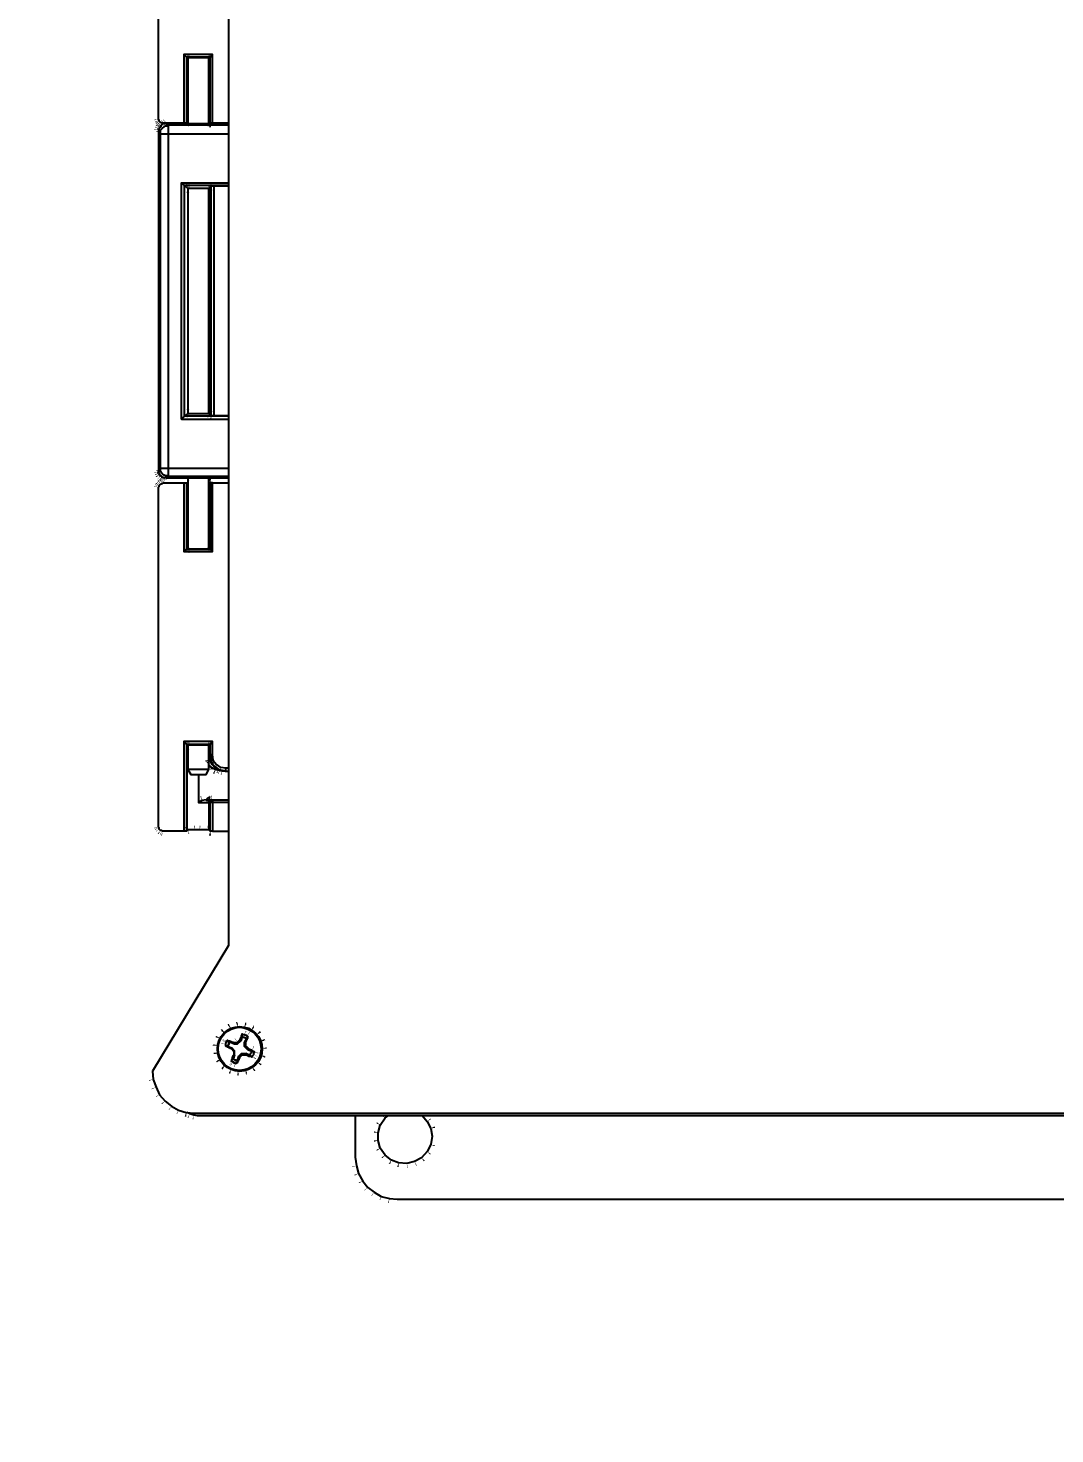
# Model space of a CAD drawing. Header units: feet. Extents: x -159 to 1687, y 0 to 1556.
# Drawn here: x 484.12 to 490.19, y 809.53 to 817.83 of the extents above; entities that cross this region are included whole.
import ezdxf
from ezdxf import colors
from ezdxf.entities.mleader import LeaderData, LeaderLine
from ezdxf.math import Vec2, Vec3

# ---------------------------------------------------------------- set-up
doc = ezdxf.new("R2010")
doc.units = ezdxf.units.FT
doc.header["$MEASUREMENT"] = 0
for name, color, linetype in [('9417_1-3$0$M25-UNISTRUT', 94, 'Continuous'), ('G-ANNO-TEXT', 1, 'Continuous'), ('PDF_Geometry', 7, 'Continuous'), ('PDF_Solid Fills', 7, 'Continuous')]:
    doc.layers.add(name, color=color, linetype=linetype)
doc.styles.add('NEI-A', font='arial.ttf')

# ---------------------------------------------------------------- blocks, each defined once
blk = doc.blocks.new('SCADA EQPMT LID')
at = {"layer": 'PDF_Geometry', "lineweight": 25}
for points in [[(-5.005, 14.5636), (-5.005, 1.4991), (-5.454, 0.7578), (-5.4499, 0.7082), (-5.4333, 0.6626), (-5.4126, 0.617), (-5.3795, 0.5798), (-5.3422, 0.5508), (-5.3008, 0.5259), (-5.2552, 0.5135), (-5.2056, 0.5094), (5.2014, 0.5094), (5.247, 0.5135), (5.2967, 0.5259), (5.3381, 0.5508), (5.3753, 0.5798), (5.4085, 0.617), (5.4292, 0.6626), (5.4416, 0.7082), (5.4499, 0.7578), (5.005, 1.4991), (5.005, 14.5636)], [(-5.005, 6.3563), (-5.1002, 6.3563), (-5.1002, 6.7621), (-5.27, 6.7621), (-5.27, 6.3563), (-5.3901, 6.3563), (-5.3943, 6.3563), (-5.3984, 6.3563), (-5.4067, 6.3604), (-5.4108, 6.3645), (-5.415, 6.3687), (-5.415, 6.3728), (-5.4191, 6.3811), (-5.4191, 6.3852), (-5.4191, 8.3645)], [(-5.121, 6.7372), (-5.121, 6.7414), (-5.1251, 6.7414), (-5.1292, 6.7414), (-5.1375, 6.7414), (-5.1458, 6.7414), (-5.1541, 6.7414), (-5.1665, 6.7414), (-5.1789, 6.7414), (-5.1914, 6.7414), (-5.1996, 6.7414), (-5.2121, 6.7414), (-5.2203, 6.7414), (-5.2328, 6.7414), (-5.2369, 6.7414), (-5.2411, 6.7414), (-5.2452, 6.7414), (-5.2493, 6.7414), (-5.2535, 6.7455), (-5.2576, 6.7497), (-5.2618, 6.7538), (-5.2659, 6.758), (-5.27, 6.7621)], [(-5.121, 6.7414), (-5.1127, 6.7455), (-5.2535, 6.7455), (-5.2535, 6.3563), (-5.2576, 6.3563), (-5.2618, 6.3563), (-5.2659, 6.3563), (-5.27, 6.3563)], [(-5.2452, 6.3604), (-5.2493, 6.3604), (-5.2493, 6.7414), (-5.2452, 6.7372)], [(-5.2452, 6.7414), (-5.2452, 6.3521)], [(-5.121, 6.3521), (-5.121, 6.7414), (-5.121, 6.3604), (-5.1127, 6.3563)], [(-5.1002, 6.3563), (-5.1044, 6.3563), (-5.1085, 6.3563), (-5.1127, 6.3563), (-5.1127, 6.7455), (-5.1127, 6.7497), (-5.1085, 6.7497), (-5.1085, 6.7538), (-5.1044, 6.7538), (-5.1044, 6.758), (-5.1002, 6.7621)], [(-5.005, 6.3521), (-5.3736, 6.3521), (-5.3819, 6.3521), (-5.3901, 6.3521), (-5.3984, 6.348), (-5.4067, 6.3397), (-5.4108, 6.3314), (-5.415, 6.3273), (-5.4191, 6.3148), (-5.4191, 6.3066), (-5.4067, 6.2941), (-5.4026, 6.2941), (-5.3984, 6.2941), (-5.3943, 6.2941), (-5.386, 6.2941), (-5.3777, 6.2941), (-5.3694, 6.2941), (-5.3611, 6.2941), (-5.005, 6.2941)], [(-5.005, 4.2691), (-5.3611, 4.2691), (-5.3694, 4.2732), (-5.3777, 4.2732), (-5.386, 4.2773), (-5.3943, 4.2856), (-5.3984, 4.2898), (-5.4067, 4.2981), (-5.4067, 4.3063), (-5.4067, 4.3188), (-5.4026, 4.3188), (-5.3984, 4.3188), (-5.3943, 4.3188), (-5.386, 4.3188), (-5.3777, 4.3188), (-5.3694, 4.3188), (-5.3611, 4.3188), (-5.3611, 4.3063), (-5.3611, 4.2981), (-5.3611, 4.2898), (-5.3611, 4.2856), (-5.3611, 4.2773), (-5.3611, 4.2732), (-5.3611, 4.2691), (-5.3736, 4.2608), (-5.3819, 4.2608), (-5.3901, 4.2608), (-5.3984, 4.2691), (-5.4067, 4.2732), (-5.4108, 4.2815), (-5.415, 4.2898), (-5.4191, 4.2981), (-5.4191, 4.3063), (-5.4067, 4.3188), (-5.4067, 6.2941), (-5.4067, 6.3066), (-5.4067, 6.3148), (-5.3984, 6.3231), (-5.3943, 6.3273), (-5.386, 6.3355), (-5.3777, 6.3397), (-5.3694, 6.3397), (-5.3611, 6.3438), (-5.3611, 6.3397), (-5.3611, 6.3355), (-5.3611, 6.3273), (-5.3611, 6.3231), (-5.3611, 6.3148), (-5.3611, 6.3066), (-5.3611, 6.2941), (-5.3611, 4.3188), (-5.005, 4.3188)], [(-5.005, 6.3438), (-5.3611, 6.3438), (-5.3736, 6.3521)], [(-5.2493, 6.3604), (-5.2535, 6.3563)], [(-5.121, 6.3604), (-5.121, 6.3604)], [(-5.4191, 6.3066), (-5.4191, 4.3063)], [(-5.005, 5.9877), (-5.2659, 5.9877), (-5.27, 5.9918), (-5.2742, 5.996), (-5.2783, 6.0001), (-5.2825, 6.0042), (-5.005, 6.0042)], [(-5.2825, 4.6086), (-5.2825, 6.0042)], [(-5.005, 4.6252), (-5.2659, 4.6252), (-5.2659, 5.9877), (-5.2452, 5.9711), (-5.2452, 4.6418), (-5.2659, 4.6252), (-5.27, 4.6211), (-5.2742, 4.6169), (-5.2783, 4.6128), (-5.2825, 4.6086), (-5.005, 4.6086)], [(-5.1085, 4.6294), (-5.1085, 5.9835), (-5.121, 5.9711), (-5.121, 4.6418), (-5.1085, 4.6294), (-5.1044, 4.6294), (-5.1002, 4.6294), (-5.0961, 4.6294), (-5.092, 4.6294), (-5.005, 4.6294)], [(-5.005, 5.9835), (-5.092, 5.9835), (-5.0961, 5.9835), (-5.1002, 5.9835), (-5.1044, 5.9835), (-5.1085, 5.9835)], [(-5.092, 5.9835), (-5.092, 4.6294)], [(-5.121, 5.967), (-5.121, 5.9711), (-5.1251, 5.9711), (-5.1292, 5.9711), (-5.1375, 5.9711), (-5.1458, 5.9711), (-5.1541, 5.9711), (-5.1665, 5.9711), (-5.1789, 5.9711), (-5.1914, 5.9711), (-5.1996, 5.9711), (-5.2121, 5.9711), (-5.2203, 5.9711), (-5.2286, 5.9711), (-5.2369, 5.9711), (-5.2411, 5.9711), (-5.2452, 5.9711), (-5.2452, 5.967)], [(-5.2452, 5.9711), (-5.2452, 4.6418)], [(-5.121, 4.6418), (-5.121, 5.9711)], [(-5.2452, 4.6459), (-5.2452, 4.6418), (-5.2369, 4.6418), (-5.2328, 4.6418), (-5.2245, 4.6418), (-5.2162, 4.6418), (-5.2038, 4.6418), (-5.1955, 4.6418), (-5.1831, 4.6418), (-5.1706, 4.6418), (-5.1624, 4.6418), (-5.1499, 4.6418), (-5.1417, 4.6418), (-5.1334, 4.6418), (-5.1292, 4.6418), (-5.1251, 4.6418), (-5.121, 4.6418), (-5.121, 4.6459)], [(-5.3736, 4.2608), (-5.005, 4.2608)], [(-5.2452, 4.2608), (-5.2452, 3.8467), (-5.2493, 3.8467), (-5.2452, 3.8467), (-5.2411, 3.8467), (-5.2369, 3.8425), (-5.2328, 3.8425), (-5.2203, 3.8425), (-5.2121, 3.8425), (-5.1996, 3.8425), (-5.1914, 3.8425), (-5.1789, 3.8425), (-5.1665, 3.8425), (-5.1541, 3.8425), (-5.1458, 3.8425), (-5.1375, 3.8425), (-5.1292, 3.8425), (-5.1251, 3.8467), (-5.121, 3.8467), (-5.121, 4.2608)], [(-5.1002, 2.625), (-5.1002, 2.7037), (-5.27, 2.7037), (-5.27, 2.1736), (-5.3901, 2.1736), (-5.3943, 2.1736), (-5.3984, 2.1777), (-5.4067, 2.1777), (-5.4108, 2.1819), (-5.415, 2.186), (-5.415, 2.1943), (-5.4191, 2.1984), (-5.4191, 2.2026), (-5.4191, 4.1987), (-5.4191, 4.2069), (-5.415, 4.2111), (-5.415, 4.2152), (-5.4108, 4.2194), (-5.4067, 4.2235), (-5.3984, 4.2277), (-5.3943, 4.2277), (-5.3901, 4.2318), (-5.27, 4.2318), (-5.27, 3.8259), (-5.1002, 3.8259), (-5.1002, 4.2318), (-5.005, 4.2318)], [(-5.27, 4.2318), (-5.2659, 4.2318), (-5.2618, 4.2318), (-5.2576, 4.2318), (-5.2535, 4.2318), (-5.2535, 4.2277), (-5.2535, 3.8384), (-5.2576, 3.8384), (-5.2576, 3.8342), (-5.2618, 3.8342), (-5.2618, 3.8301), (-5.2659, 3.8259), (-5.27, 3.8259)], [(-5.1127, 4.2277), (-5.121, 4.2235), (-5.121, 3.8467), (-5.1127, 3.8384), (-5.2535, 3.8384), (-5.2493, 3.8467), (-5.2493, 4.2235), (-5.2452, 4.2235)], [(-5.2535, 4.2277), (-5.2493, 4.2235)], [(-5.121, 4.2235), (-5.121, 4.2235)], [(-5.1002, 4.2318), (-5.1044, 4.2318), (-5.1085, 4.2318), (-5.1127, 4.2318), (-5.1127, 4.2277), (-5.1127, 3.8384), (-5.1085, 3.8342), (-5.1044, 3.8301), (-5.1044, 3.8259), (-5.1002, 3.8259)], [(-5.121, 3.8467), (-5.121, 3.8467)], [(-5.005, 2.3434), (-5.1002, 2.3434), (-5.1044, 2.3434), (-5.1085, 2.3434), (-5.1127, 2.3434), (-5.121, 2.3434), (-5.121, 2.1819), (-5.1251, 2.1819), (-5.1292, 2.1819), (-5.1334, 2.1819), (-5.1417, 2.1819), (-5.1541, 2.1819), (-5.1624, 2.1819), (-5.1748, 2.1819), (-5.1831, 2.1819), (-5.1955, 2.1819), (-5.2038, 2.1819), (-5.2162, 2.1819), (-5.2245, 2.1819), (-5.2328, 2.1819), (-5.2369, 2.1819), (-5.2452, 2.1819), (-5.2493, 2.1819), (-5.2493, 2.683), (-5.2535, 2.6871), (-5.2535, 2.6912), (-5.2576, 2.6912), (-5.2618, 2.6954), (-5.2659, 2.6995), (-5.27, 2.7037)], [(-5.1002, 2.7037), (-5.1044, 2.6995), (-5.1044, 2.6954), (-5.1085, 2.6954), (-5.1085, 2.6912), (-5.1127, 2.6912), (-5.1127, 2.6871), (-5.2535, 2.6871), (-5.2535, 2.1736), (-5.2576, 2.1736), (-5.2618, 2.1736), (-5.2659, 2.1736), (-5.27, 2.1736)], [(-5.121, 2.538), (-5.1251, 2.538), (-5.1417, 2.538), (-5.1582, 2.538), (-5.1831, 2.538), (-5.2079, 2.538), (-5.2286, 2.538), (-5.2411, 2.538), (-5.2452, 2.538), (-5.2286, 2.509), (-5.2245, 2.509), (-5.2162, 2.509), (-5.1996, 2.509), (-5.1831, 2.509), (-5.1665, 2.509), (-5.1499, 2.509), (-5.1417, 2.509), (-5.1375, 2.509), (-5.121, 2.538), (-5.121, 2.683), (-5.1251, 2.683), (-5.1292, 2.683), (-5.1375, 2.683), (-5.1458, 2.683), (-5.1541, 2.683), (-5.1665, 2.683), (-5.1789, 2.683), (-5.1914, 2.683), (-5.1996, 2.683), (-5.2121, 2.683), (-5.2203, 2.683), (-5.2328, 2.683), (-5.2369, 2.683), (-5.2411, 2.683), (-5.2452, 2.683), (-5.2493, 2.683), (-5.2452, 2.683), (-5.2452, 2.538)], [(-5.121, 2.625), (-5.1127, 2.625), (-5.1127, 2.6871), (-5.121, 2.683), (-5.121, 2.625), (-5.1168, 2.596), (-5.1085, 2.5753), (-5.092, 2.5587), (-5.0754, 2.5422), (-5.0588, 2.5339), (-5.0257, 2.5297), (-5.0423, 2.5297), (-5.0837, 2.538), (-5.121, 2.5587)], [(-5.121, 2.683), (-5.121, 2.683)], [(-5.121, 2.625), (-5.121, 2.625)], [(-5.1831, 2.509), (-5.1831, 2.3434)], [(-5.0257, 2.5297), (-5.0216, 2.5297), (-5.005, 2.5297)], [(-5.005, 2.5463), (-5.0216, 2.5463)], [(-5.1127, 2.3599), (-5.1251, 2.3599), (-5.1375, 2.3599), (-5.1624, 2.3558), (-5.1831, 2.3434), (-5.1706, 2.3434), (-5.1582, 2.3434), (-5.1499, 2.3434), (-5.1375, 2.3434), (-5.1292, 2.3434), (-5.1251, 2.3434), (-5.121, 2.3434), (-5.121, 2.3517), (-5.1168, 2.3558), (-5.1127, 2.3599), (-5.1044, 2.3599), (-5.1002, 2.3599), (-5.005, 2.3599)], [(-5.1002, 2.1736), (-5.1044, 2.1736), (-5.1085, 2.1736), (-5.1127, 2.1736), (-5.1127, 2.3434), (-5.1127, 2.3475), (-5.1127, 2.3517), (-5.1085, 2.3558), (-5.1044, 2.3599), (-5.1002, 2.3599), (-5.1002, 2.3558), (-5.1002, 2.3517), (-5.1002, 2.3475), (-5.1002, 2.3434), (-5.1002, 2.1736), (-5.005, 2.1736)], [(-5.2493, 2.1819), (-5.2535, 2.1736)], [(-5.1127, 2.1736), (-5.121, 2.1819)], [(-4.9736, 0.9194), (-4.9985, 0.9276), (-5.0109, 0.9401), (-5.0151, 0.9359), (-5.0151, 0.9318), (-5.0192, 0.9276), (-5.0192, 0.9235), (-5.0233, 0.9194), (-5.0233, 0.9152), (-5.0233, 0.9111), (-5.0233, 0.9069), (-5.0151, 0.9069), (-5.0068, 0.9028)], [(-5.0109, 0.9401), (-5.0068, 0.9359), (-5.0026, 0.9359), (-4.9985, 0.9359), (-4.9943, 0.9318), (-4.9902, 0.9318), (-4.9819, 0.9276), (-4.9778, 0.9276), (-4.9736, 0.9235), (-4.9736, 0.9194), (-4.9529, 0.9194), (-4.9529, 0.9235), (-4.9529, 0.9276), (-4.9488, 0.9276), (-4.9488, 0.9318), (-4.9447, 0.9318), (-4.9447, 0.9359), (-4.9405, 0.9359), (-4.9405, 0.9401)], [(-4.9985, 0.9276), (-4.9985, 0.9235), (-5.0026, 0.9235), (-5.0026, 0.9194), (-5.0026, 0.9152), (-5.0068, 0.9152), (-5.0068, 0.9111), (-5.0068, 0.9069), (-5.0068, 0.9028), (-4.9861, 0.8945)], [(-4.9529, 0.9235), (-4.9571, 0.9235), (-4.9612, 0.9235), (-4.9654, 0.9235), (-4.9695, 0.9235), (-4.9736, 0.9235)], [(-4.9529, 0.9194), (-4.9322, 0.9359), (-4.9405, 0.9401), (-4.9364, 0.9442), (-4.9364, 0.9483), (-4.9322, 0.9525), (-4.9322, 0.9566), (-4.9281, 0.9608), (-4.9281, 0.9649), (-4.9239, 0.9732), (-4.9239, 0.9773)], [(-4.8991, 0.9483), (-4.9032, 0.9525), (-4.9074, 0.9525), (-4.9115, 0.9566), (-4.9157, 0.9566), (-4.9198, 0.9566), (-4.9239, 0.9608), (-4.9322, 0.9359)], [(-4.9239, 0.9608), (-4.9239, 0.9691), (-4.9239, 0.9773), (-4.9198, 0.9732), (-4.9157, 0.9732), (-4.9115, 0.9732), (-4.9032, 0.9691), (-4.8991, 0.9691), (-4.8991, 0.9649), (-4.895, 0.9649), (-4.8908, 0.9608)], [(-4.9115, 0.9028), (-4.9115, 0.9276), (-4.9032, 0.9235), (-4.9032, 0.9276), (-4.8991, 0.9359), (-4.8991, 0.9401), (-4.895, 0.9442), (-4.895, 0.9483), (-4.8908, 0.9525), (-4.8908, 0.9566), (-4.8908, 0.9608), (-4.8991, 0.9483), (-4.9115, 0.9276)], [(-4.9032, 0.9028), (-4.9032, 0.9069), (-4.9032, 0.9111), (-4.9032, 0.9152), (-4.9032, 0.9194), (-4.9032, 0.9235)], [(-4.9695, 0.8779), (-4.9861, 0.8945), (-4.9902, 0.8904), (-4.9943, 0.8904), (-4.9985, 0.8945), (-5.0026, 0.8945), (-5.0068, 0.8987), (-5.0109, 0.8987), (-5.0151, 0.9028), (-5.0192, 0.9028), (-5.0233, 0.9069)], [(-4.9902, 0.8158), (-4.9861, 0.82), (-4.9861, 0.8241), (-4.9819, 0.8324), (-4.9819, 0.8365), (-4.9819, 0.8407), (-4.9778, 0.8448), (-4.9778, 0.849), (-4.9736, 0.8531), (-4.9695, 0.8531), (-4.9695, 0.8779), (-4.9736, 0.8738), (-4.9778, 0.8779), (-4.9819, 0.8821), (-4.9861, 0.8862), (-4.9902, 0.8904)], [(-4.9695, 0.8531), (-4.9778, 0.8282), (-4.9902, 0.8158), (-4.9861, 0.8158), (-4.9819, 0.8117), (-4.9778, 0.8117), (-4.9736, 0.8075), (-4.9695, 0.8075), (-4.9654, 0.8034), (-4.9612, 0.8034), (-4.9571, 0.8034), (-4.9529, 0.8117), (-4.9529, 0.82)], [(-4.9778, 0.8282), (-4.9736, 0.8282), (-4.9695, 0.8241), (-4.9654, 0.8241), (-4.9612, 0.8241), (-4.9612, 0.82), (-4.9571, 0.82), (-4.9529, 0.82), (-4.9447, 0.8448)], [(-4.9736, 0.8738), (-4.9736, 0.8697), (-4.9736, 0.8655), (-4.9736, 0.8614), (-4.9736, 0.8572), (-4.9736, 0.8531)], [(-4.9405, 0.8407), (-4.9364, 0.8407), (-4.9364, 0.8448), (-4.9322, 0.8448), (-4.9281, 0.849), (-4.9239, 0.8531), (-4.9281, 0.8614), (-4.9447, 0.8448), (-4.9405, 0.8407), (-4.9405, 0.8365), (-4.9447, 0.8282), (-4.9447, 0.8241), (-4.9488, 0.82), (-4.9488, 0.8158), (-4.9529, 0.8117), (-4.9529, 0.8075), (-4.9571, 0.8034)], [(-4.9281, 0.8614), (-4.9032, 0.8614), (-4.9032, 0.8531), (-4.8991, 0.8531), (-4.895, 0.849), (-4.8908, 0.849), (-4.8867, 0.8448), (-4.8784, 0.8448), (-4.8743, 0.8448), (-4.8701, 0.8407), (-4.866, 0.8407), (-4.8784, 0.849), (-4.9032, 0.8614)], [(-4.9239, 0.8531), (-4.9198, 0.8531), (-4.9157, 0.8531), (-4.9115, 0.8531), (-4.9074, 0.8531), (-4.9032, 0.8531)], [(-4.8867, 0.8904), (-4.8908, 0.8904), (-4.8908, 0.8945), (-4.895, 0.8945), (-4.895, 0.8987), (-4.8991, 0.8987), (-4.9032, 0.9028), (-4.9115, 0.9028), (-4.8908, 0.8821), (-4.8867, 0.8904), (-4.8825, 0.8862), (-4.8784, 0.8862), (-4.8743, 0.8821), (-4.8701, 0.8821), (-4.866, 0.8779), (-4.8618, 0.8779), (-4.8577, 0.8738), (-4.8535, 0.8738)], [(-4.8784, 0.849), (-4.8784, 0.8531), (-4.8743, 0.8572), (-4.8743, 0.8614), (-4.8701, 0.8655), (-4.8701, 0.8697), (-4.8701, 0.8738), (-4.8908, 0.8821)], [(-4.8701, 0.8738), (-4.8618, 0.8738), (-4.8535, 0.8738), (-4.8535, 0.8697), (-4.8535, 0.8655), (-4.8577, 0.8614), (-4.8577, 0.8572), (-4.8577, 0.8531), (-4.8618, 0.849), (-4.866, 0.8448), (-4.866, 0.8407)], [(5.2594, 0.5135), (5.2387, 0.5052), (5.2138, 0.4969), (5.189, 0.4928), (-5.189, 0.4928), (-5.2097, 0.4969), (-5.2345, 0.5052), (-5.2511, 0.5135)], [(-4.2572, 0.4928), (-4.2572, 0.2485), (-4.2489, 0.1988), (-4.2365, 0.1532), (-4.2117, 0.1077), (-4.1827, 0.0704), (-4.1454, 0.0414), (-4.104, 0.0166), (-4.0543, 0.0041), (-4.0087, 0), (4.0087, 0), (4.0584, 0.0041), (4.104, 0.0166), (4.1495, 0.0414), (4.1868, 0.0704), (4.2158, 0.1077), (4.2406, 0.1532), (4.2531, 0.1988), (4.2572, 0.2485), (4.2572, 0.4928)], [(-3.8596, 0.4928), (-3.8307, 0.4597), (-3.8099, 0.4183), (-3.8017, 0.3727), (-3.8099, 0.323), (-3.8307, 0.2816), (-3.8638, 0.2443), (-3.9052, 0.2236), (-3.9508, 0.2112), (-4.0004, 0.2153), (-4.0419, 0.2319), (-4.0791, 0.2609), (-4.1081, 0.3023), (-4.1205, 0.3479), (-4.1205, 0.3934), (-4.1081, 0.439), (-4.0791, 0.4804), (-4.0626, 0.4928)]]:
    blk.add_lwpolyline(points, dxfattribs=at)
blk.add_lwpolyline([(-5.1002, 2.625), (-5.1044, 2.625), (-5.1085, 2.625), (-5.1127, 2.625), (-5.1085, 2.5877), (-5.1002, 2.5712), (-5.0878, 2.5587), (-5.063, 2.538), (-5.0423, 2.5339), (-5.0216, 2.5297), (-5.0216, 2.5339), (-5.0216, 2.538), (-5.0216, 2.5422), (-5.0216, 2.5463), (-5.0506, 2.5504), (-5.063, 2.5587), (-5.0754, 2.567), (-5.0878, 2.5794), (-5.0961, 2.596)], close=True, dxfattribs=at)
for centre, radius in [((-4.9384, 0.888), 0.1324), ((-4.9397, 0.8887), 0.1272)]:
    blk.add_circle(centre, radius, dxfattribs=at)
at = {"layer": 'PDF_Solid Fills', "lineweight": 25, "transparency": 33554559}
for points in [[(-5.2452, 6.7372), (-5.2576, 6.7165), (-5.2535, 6.7165)], [(-5.2452, 6.7414), (-5.2535, 6.7621), (-5.2493, 6.7662)], [(-5.2452, 6.7372), (-5.2535, 6.7165), (-5.2493, 6.7124)], [(-5.2452, 6.7372), (-5.2369, 6.7621), (-5.2411, 6.7621)], [(-5.2452, 6.7414), (-5.2369, 6.7165), (-5.2411, 6.7165)], [(-5.2369, 6.7414), (-5.2411, 6.7662), (-5.2369, 6.7662)], [(-5.121, 6.7372), (-5.1251, 6.7621), (-5.1292, 6.7621)], [(-5.121, 6.7414), (-5.1168, 6.7662), (-5.1168, 6.7621)], [(-5.121, 6.7414), (-5.1168, 6.7621), (-5.1127, 6.7621)], [(-5.121, 6.7372), (-5.1168, 6.7165), (-5.1127, 6.7165)], [(-5.4191, 6.3811), (-5.444, 6.3728), (-5.444, 6.377)], [(-5.4191, 6.3148), (-5.444, 6.3231), (-5.444, 6.319)], [(-5.415, 6.3728), (-5.4398, 6.3604), (-5.4398, 6.3645)], [(-5.415, 6.3273), (-5.4398, 6.3355), (-5.4398, 6.3314)], [(-5.415, 6.3687), (-5.4315, 6.3521), (-5.4357, 6.3563)], [(-5.4108, 6.3314), (-5.4315, 6.348), (-5.4357, 6.3438)], [(-5.4067, 6.3066), (-5.4315, 6.3107), (-5.4315, 6.3066)], [(-5.4108, 6.3645), (-5.4274, 6.3438), (-5.4274, 6.348)], [(-5.4067, 6.3148), (-5.4274, 6.3273), (-5.4274, 6.3231)], [(-5.4067, 6.3148), (-5.4274, 6.3231), (-5.4274, 6.319)], [(-5.4067, 6.3397), (-5.4233, 6.3604), (-5.4233, 6.3563)], [(-5.4067, 6.3604), (-5.4191, 6.3397), (-5.4233, 6.3397)], [(-5.3984, 6.3231), (-5.4191, 6.3355), (-5.4233, 6.3355)], [(-5.3984, 6.348), (-5.4108, 6.3687), (-5.415, 6.3645)], [(-5.3943, 6.3273), (-5.4108, 6.348), (-5.415, 6.3438)], [(-5.3984, 6.3563), (-5.4067, 6.3314), (-5.4108, 6.3355)], [(-5.3901, 6.3521), (-5.3984, 6.3728), (-5.4026, 6.3728)], [(-5.3943, 6.3563), (-5.3984, 6.3314), (-5.4026, 6.3314)], [(-5.386, 6.3355), (-5.3984, 6.3563), (-5.4026, 6.3563)], [(-5.386, 6.3355), (-5.4026, 6.3563), (-5.4026, 6.3521)], [(-5.3819, 6.3521), (-5.386, 6.377), (-5.3901, 6.377)], [(-5.3777, 6.3397), (-5.386, 6.3645), (-5.3901, 6.3604)], [(-5.3694, 6.3397), (-5.3736, 6.3645), (-5.3777, 6.3645)], [(-5.2452, 6.3604), (-5.2535, 6.3852), (-5.2576, 6.3852)], [(-5.2452, 6.3604), (-5.2493, 6.3852), (-5.2535, 6.3852)], [(-5.2452, 6.3604), (-5.2411, 6.3355), (-5.2369, 6.3397)], [(-5.121, 6.3604), (-5.1292, 6.3397), (-5.1251, 6.3355)], [(-5.121, 6.3604), (-5.1127, 6.3852), (-5.1168, 6.3852)], [(-5.1127, 6.3563), (-5.1168, 6.3314), (-5.121, 6.3314)], [(-5.1127, 6.3563), (-5.1127, 6.3314), (-5.1168, 6.3314)], [(-5.1085, 6.3563), (-5.1085, 6.3314), (-5.1127, 6.3314)], [(-5.2452, 5.9711), (-5.2493, 5.996), (-5.2535, 5.996)], [(-5.2452, 5.9711), (-5.2535, 5.996), (-5.2535, 5.9918)], [(-5.2452, 5.967), (-5.2369, 5.9918), (-5.2411, 5.9918)], [(-5.2369, 5.9711), (-5.2369, 5.996), (-5.2411, 5.996)], [(-5.121, 5.967), (-5.1251, 5.9918), (-5.1292, 5.9918)], [(-5.121, 5.9711), (-5.1127, 5.9918), (-5.1168, 5.996)], [(-5.1085, 5.9835), (-5.1085, 6.0084), (-5.1127, 6.0084)], [(-5.1085, 5.9835), (-5.1127, 6.0084), (-5.1127, 6.0042)], [(-5.1044, 5.9835), (-5.1044, 6.0084), (-5.1085, 6.0084)], [(-5.1085, 5.9835), (-5.1044, 5.9587), (-5.1002, 5.9587)], [(-5.2452, 5.967), (-5.2535, 5.9463), (-5.2493, 5.9463)], [(-5.2452, 5.9711), (-5.2411, 5.9463), (-5.2369, 5.9463)], [(-5.121, 5.967), (-5.1168, 5.9463), (-5.1127, 5.9463)], [(-5.2452, 4.6459), (-5.2493, 4.6666), (-5.2535, 4.6666)], [(-5.2452, 4.6418), (-5.2369, 4.6666), (-5.2411, 4.6666)], [(-5.121, 4.6459), (-5.1127, 4.6666), (-5.1168, 4.6666)], [(-5.1085, 4.6294), (-5.1002, 4.6542), (-5.1044, 4.6542)], [(-5.2452, 4.6418), (-5.2535, 4.6211), (-5.2493, 4.6169)], [(-5.2452, 4.6459), (-5.2411, 4.6211), (-5.2369, 4.6211)], [(-5.121, 4.6459), (-5.1292, 4.6211), (-5.1251, 4.6211)], [(-5.1292, 4.6418), (-5.1292, 4.6169), (-5.1251, 4.6169)], [(-5.121, 4.6418), (-5.1168, 4.6169), (-5.1168, 4.6211)], [(-5.121, 4.6418), (-5.1168, 4.6211), (-5.1127, 4.6211)], [(-5.1085, 4.6294), (-5.1127, 4.6086), (-5.1085, 4.6045)], [(-5.1044, 4.6294), (-5.1085, 4.6045), (-5.1044, 4.6045)], [(-5.4191, 4.2981), (-5.444, 4.2939), (-5.444, 4.2898)], [(-5.415, 4.2898), (-5.4398, 4.2815), (-5.4398, 4.2773)], [(-5.4108, 4.2815), (-5.4357, 4.2691), (-5.4315, 4.2649)], [(-5.4067, 4.3063), (-5.4315, 4.3063), (-5.4315, 4.3022)], [(-5.4067, 4.2981), (-5.4274, 4.2939), (-5.4274, 4.2898)], [(-5.4067, 4.2981), (-5.4274, 4.2898), (-5.4274, 4.2856)], [(-5.4108, 4.2194), (-5.4274, 4.2359), (-5.4274, 4.2401)], [(-5.3984, 4.2898), (-5.4233, 4.2815), (-5.4191, 4.2773)], [(-5.4067, 4.2732), (-5.4233, 4.2566), (-5.4233, 4.2525)], [(-5.4067, 4.2235), (-5.4233, 4.2442), (-5.4191, 4.2442)], [(-5.4067, 4.2235), (-5.4191, 4.2442), (-5.4191, 4.2484)], [(-5.3943, 4.2856), (-5.415, 4.2691), (-5.4108, 4.2649)], [(-5.3984, 4.2691), (-5.415, 4.2484), (-5.4108, 4.2442)], [(-5.3984, 4.2277), (-5.4108, 4.2484), (-5.4108, 4.2525)], [(-5.3984, 4.2277), (-5.4108, 4.2525), (-5.4067, 4.2525)], [(-5.386, 4.2773), (-5.4026, 4.2608), (-5.4026, 4.2566)], [(-5.386, 4.2773), (-5.4026, 4.2566), (-5.3984, 4.2566)], [(-5.3901, 4.2608), (-5.4026, 4.2401), (-5.3984, 4.2401)], [(-5.3943, 4.2277), (-5.4026, 4.2525), (-5.3984, 4.2525)], [(-5.3777, 4.2732), (-5.3901, 4.2525), (-5.386, 4.2484)], [(-5.3819, 4.2608), (-5.3901, 4.2359), (-5.386, 4.2359)], [(-5.3694, 4.2732), (-5.3777, 4.2484), (-5.3736, 4.2484)], [(-5.2452, 4.2235), (-5.2369, 4.2484), (-5.2411, 4.2484)], [(-5.121, 4.2235), (-5.1251, 4.2484), (-5.1292, 4.2484)], [(-5.1127, 4.2318), (-5.121, 4.2525), (-5.1168, 4.2525)], [(-5.1127, 4.2318), (-5.1168, 4.2525), (-5.1168, 4.2566)], [(-5.1127, 4.2318), (-5.1168, 4.2566), (-5.1127, 4.2566)], [(-5.1085, 4.2318), (-5.1127, 4.2566), (-5.1085, 4.2566)], [(-5.4191, 4.2069), (-5.444, 4.2069), (-5.444, 4.2111)], [(-5.415, 4.2111), (-5.4398, 4.2194), (-5.4398, 4.2235)], [(-5.415, 4.2152), (-5.4357, 4.2277), (-5.4357, 4.2318)], [(-5.415, 4.2152), (-5.4357, 4.2318), (-5.4315, 4.2318)], [(-5.2452, 4.2235), (-5.2576, 4.1987), (-5.2535, 4.1987)], [(-5.2452, 4.2235), (-5.2535, 4.1987), (-5.2493, 4.1987)], [(-5.121, 4.2235), (-5.1168, 4.1987), (-5.1127, 4.1987)], [(-5.2452, 3.8467), (-5.2535, 3.8715), (-5.2576, 3.8674)], [(-5.2452, 3.8467), (-5.2493, 3.8715), (-5.2535, 3.8715)], [(-5.2452, 3.8467), (-5.2493, 3.8218), (-5.2535, 3.8218)], [(-5.2452, 3.8467), (-5.2411, 3.8674), (-5.2369, 3.8674)], [(-5.2452, 3.8467), (-5.2411, 3.8218), (-5.2369, 3.8218)], [(-5.2369, 3.8425), (-5.2369, 3.8177), (-5.2411, 3.8177)], [(-5.121, 3.8467), (-5.1292, 3.8218), (-5.1251, 3.8218)], [(-5.121, 3.8467), (-5.1127, 3.8674), (-5.1127, 3.8715)], [(-5.121, 3.8467), (-5.1127, 3.8715), (-5.1168, 3.8715)], [(-5.121, 3.8467), (-5.1127, 3.8218), (-5.1168, 3.8218)], [(-5.2452, 2.683), (-5.2576, 2.6581), (-5.2535, 2.6581)], [(-5.2452, 2.683), (-5.2535, 2.7078), (-5.2493, 2.7078)], [(-5.2452, 2.683), (-5.2535, 2.6581), (-5.2493, 2.6581)], [(-5.2452, 2.683), (-5.2369, 2.7037), (-5.2411, 2.7078)], [(-5.2452, 2.683), (-5.2369, 2.6581), (-5.2411, 2.6581)], [(-5.2369, 2.683), (-5.2411, 2.7078), (-5.2369, 2.7078)], [(-5.121, 2.683), (-5.1251, 2.7078), (-5.1292, 2.7037)], [(-5.121, 2.683), (-5.1168, 2.7078), (-5.1127, 2.7078)], [(-5.121, 2.683), (-5.1168, 2.6581), (-5.1127, 2.6581)], [(-5.1168, 2.596), (-5.1417, 2.5919), (-5.1417, 2.5877)], [(-5.1168, 2.596), (-5.1417, 2.5877), (-5.1375, 2.5836)], [(-5.1085, 2.5877), (-5.1334, 2.5836), (-5.1334, 2.5794)], [(-5.1085, 2.5877), (-5.1334, 2.5794), (-5.1292, 2.5753)], [(-5.1085, 2.5753), (-5.1292, 2.567), (-5.1292, 2.5629)], [(-5.1085, 2.5753), (-5.1292, 2.5629), (-5.1251, 2.5587)], [(-5.0961, 2.596), (-5.1168, 2.5836), (-5.1168, 2.5877)], [(-5.0961, 2.596), (-5.1168, 2.5877), (-5.1168, 2.5919)], [(-5.0878, 2.5794), (-5.1044, 2.5629), (-5.1085, 2.567)], [(-5.0878, 2.5794), (-5.1085, 2.567), (-5.1085, 2.5712)], [(-5.1002, 2.5712), (-5.121, 2.5629), (-5.121, 2.5587)], [(-5.1002, 2.5712), (-5.121, 2.5587), (-5.1168, 2.5587)], [(-5.092, 2.5587), (-5.1127, 2.5422), (-5.1127, 2.538)], [(-5.092, 2.5587), (-5.1127, 2.538), (-5.1085, 2.538)], [(-5.0878, 2.5587), (-5.1044, 2.5422), (-5.1044, 2.538)], [(-5.0878, 2.5587), (-5.1044, 2.538), (-5.1002, 2.538)], [(-5.0754, 2.567), (-5.092, 2.5504), (-5.0961, 2.5504)], [(-5.0837, 2.538), (-5.092, 2.5132), (-5.0961, 2.5173)], [(-5.0754, 2.5422), (-5.092, 2.5256), (-5.0878, 2.5215)], [(-5.0837, 2.538), (-5.0878, 2.5132), (-5.092, 2.5132)], [(-5.063, 2.5587), (-5.0754, 2.538), (-5.0795, 2.538)], [(-5.063, 2.538), (-5.0754, 2.5215), (-5.0754, 2.5173)], [(-5.063, 2.538), (-5.0754, 2.5173), (-5.0713, 2.5173)], [(-5.0588, 2.5339), (-5.0671, 2.5132), (-5.063, 2.5132)], [(-5.0506, 2.5504), (-5.0588, 2.5256), (-5.063, 2.5297)], [(-5.0506, 2.5504), (-5.0547, 2.5256), (-5.0588, 2.5256)], [(-5.0423, 2.5339), (-5.0506, 2.509), (-5.0464, 2.509)], [(-5.1624, 2.3558), (-5.1665, 2.3807), (-5.1706, 2.3807)], [(-5.1624, 2.3558), (-5.1706, 2.3807), (-5.1706, 2.3765)], [(-5.121, 2.3517), (-5.1417, 2.3599), (-5.1417, 2.3641)], [(-5.121, 2.3517), (-5.1417, 2.3558), (-5.1417, 2.3599)], [(-5.1168, 2.3558), (-5.1375, 2.3682), (-5.1334, 2.3724)], [(-5.1127, 2.3517), (-5.1334, 2.3641), (-5.1375, 2.3599)], [(-5.1127, 2.3475), (-5.1375, 2.3558), (-5.1375, 2.3517)], [(-5.1168, 2.3558), (-5.1334, 2.3724), (-5.1292, 2.3765)], [(-5.1127, 2.3517), (-5.1292, 2.3682), (-5.1334, 2.3682)], [(-5.1127, 2.3517), (-5.1334, 2.3682), (-5.1334, 2.3641)], [(-5.1085, 2.3558), (-5.1251, 2.3765), (-5.1292, 2.3724)], [(-5.1127, 2.3599), (-5.1251, 2.3807), (-5.121, 2.3807)], [(-5.1085, 2.3558), (-5.121, 2.3765), (-5.1251, 2.3765)], [(-5.1127, 2.3599), (-5.121, 2.3807), (-5.1168, 2.3848)], [(-5.1085, 2.3558), (-5.121, 2.3807), (-5.121, 2.3765)], [(-5.1044, 2.3599), (-5.1127, 2.3807), (-5.1168, 2.3807)], [(-5.1044, 2.3599), (-5.1044, 2.3848), (-5.1085, 2.3848)], [(-5.4191, 2.1984), (-5.444, 2.1902), (-5.444, 2.1943)], [(-5.415, 2.1943), (-5.4398, 2.1819), (-5.4398, 2.186)], [(-5.415, 2.186), (-5.4315, 2.1736), (-5.4357, 2.1736)], [(-5.4067, 2.1777), (-5.4191, 2.157), (-5.4233, 2.1612)], [(-5.3984, 2.1777), (-5.4067, 2.1529), (-5.4108, 2.1529)], [(-5.3943, 2.1736), (-5.3984, 2.1487), (-5.4026, 2.1487)], [(-5.2535, 2.1736), (-5.2618, 2.1984), (-5.2576, 2.1984)], [(-5.2452, 2.1819), (-5.2535, 2.2067), (-5.2576, 2.2026)], [(-5.2452, 2.1819), (-5.2493, 2.2067), (-5.2535, 2.2067)], [(-5.2452, 2.1819), (-5.2411, 2.157), (-5.2369, 2.157)], [(-5.2038, 2.1819), (-5.2038, 2.2067), (-5.2079, 2.2067)], [(-5.1748, 2.1819), (-5.1706, 2.2067), (-5.1748, 2.2067)], [(-5.1292, 2.1819), (-5.1251, 2.2067), (-5.1292, 2.2067)], [(-5.121, 2.1819), (-5.1127, 2.2026), (-5.1168, 2.2067)], [(-5.1127, 2.1736), (-5.1168, 2.1487), (-5.121, 2.1487)], [(-5.1127, 2.1736), (-5.1127, 2.1487), (-5.1168, 2.1487)], [(-5.1085, 2.1736), (-5.1085, 2.1487), (-5.1127, 2.1487)], [(-5.0316, 0.9856), (-5.0482, 1.0022), (-5.0523, 1.0022)], [(-5.0316, 0.9856), (-5.044, 1.0063), (-5.0482, 1.0022)], [(-5.0275, 0.9815), (-5.044, 0.998), (-5.0482, 0.9939)], [(-5.0275, 0.9815), (-5.0399, 1.0022), (-5.044, 0.998)], [(-4.9943, 1.0105), (-5.0068, 1.0353), (-5.0109, 1.0312)], [(-4.9943, 1.0105), (-5.0026, 1.0353), (-5.0068, 1.0353)], [(-4.9902, 1.0063), (-5.0026, 1.027), (-5.0068, 1.027)], [(-4.9902, 1.0063), (-4.9985, 1.027), (-5.0026, 1.027)], [(-4.9529, 1.0229), (-4.9571, 1.0477), (-4.9612, 1.0477)], [(-4.9529, 1.0229), (-4.9529, 1.0477), (-4.9571, 1.0477)], [(-4.9529, 1.0146), (-4.9529, 1.0395), (-4.9571, 1.0395)], [(-4.9529, 1.0146), (-4.9488, 1.0395), (-4.9529, 1.0395)], [(-4.9115, 1.0146), (-4.8991, 1.0353), (-4.9032, 1.0395)], [(-4.9115, 1.0146), (-4.9032, 1.0395), (-4.9074, 1.0395)], [(-4.9074, 1.0187), (-4.8991, 1.0436), (-4.9032, 1.0436)], [(-4.9074, 1.0187), (-4.9032, 1.0436), (-4.9074, 1.0436)], [(-4.8701, 0.998), (-4.8535, 1.0146), (-4.8577, 1.0187)], [(-4.8701, 0.998), (-4.8577, 1.0187), (-4.8618, 1.0187)], [(-4.866, 1.0022), (-4.8535, 1.0229), (-4.8577, 1.027)], [(-5.073, 0.9069), (-5.0937, 0.9152), (-5.0979, 0.9111)], [(-5.0647, 0.9069), (-5.0896, 0.9152), (-5.0896, 0.9111)], [(-5.0565, 0.9525), (-5.0772, 0.9649), (-5.0813, 0.9608)], [(-5.0565, 0.9525), (-5.0813, 0.9608), (-5.0813, 0.9566)], [(-5.0523, 0.9483), (-5.073, 0.9608), (-5.0772, 0.9566)], [(-5.0233, 0.9152), (-5.0482, 0.9235), (-5.0482, 0.9194)], [(-5.0151, 0.9318), (-5.0358, 0.9442), (-5.0399, 0.9442)], [(-5.0192, 0.9276), (-5.0399, 0.9401), (-5.0399, 0.9359)], [(-5.0026, 0.9194), (-5.0275, 0.9318), (-5.0275, 0.9276)], [(-4.9985, 0.9235), (-5.0233, 0.9401), (-5.0233, 0.9359)], [(-5.0026, 0.9235), (-5.0233, 0.9359), (-5.0233, 0.9318)], [(-4.9488, 0.9276), (-4.9654, 0.9483), (-4.9695, 0.9483)], [(-4.9157, 0.9566), (-4.9074, 0.9773), (-4.9074, 0.9815)], [(-4.9115, 0.9732), (-4.8991, 0.9939), (-4.9032, 0.9939)], [(-4.895, 0.9649), (-4.8784, 0.9856), (-4.8825, 0.9856)], [(-4.8411, 0.9691), (-4.8204, 0.9856), (-4.8246, 0.9898)], [(-4.8411, 0.9691), (-4.8204, 0.9815), (-4.8204, 0.9856)], [(-4.837, 0.9732), (-4.8163, 0.9898), (-4.8204, 0.9939)], [(-4.837, 0.9732), (-4.8121, 0.9856), (-4.8163, 0.9898)], [(-4.8204, 0.9318), (-4.7956, 0.9401), (-4.7997, 0.9442)], [(-4.8204, 0.9318), (-4.7956, 0.9359), (-4.7956, 0.9401)], [(-4.8121, 0.9359), (-4.7914, 0.9442), (-4.7914, 0.9483)], [(-4.8121, 0.9359), (-4.7873, 0.9401), (-4.7914, 0.9442)], [(-5.073, 0.9069), (-5.0979, 0.9111), (-5.0979, 0.9069)], [(-5.0689, 0.8655), (-5.0937, 0.8655), (-5.0937, 0.8614)], [(-5.0689, 0.8655), (-5.0937, 0.8614), (-5.0937, 0.8572)], [(-5.0647, 0.9069), (-5.0896, 0.9111), (-5.0896, 0.9069)], [(-5.0647, 0.8655), (-5.0896, 0.8655), (-5.0896, 0.8614)], [(-5.0647, 0.8655), (-5.0896, 0.8614), (-5.0855, 0.8572)], [(-4.8701, 0.8697), (-4.8494, 0.8614), (-4.8453, 0.8614)], [(-4.866, 0.8779), (-4.8535, 0.9028), (-4.8577, 0.9028)], [(-4.866, 0.8448), (-4.8453, 0.8282), (-4.8411, 0.8324)], [(-4.8577, 0.8572), (-4.837, 0.8448), (-4.8328, 0.8448)], [(-4.8535, 0.8697), (-4.8287, 0.8614), (-4.8287, 0.8655)], [(-4.8163, 0.849), (-4.7956, 0.8407), (-4.7956, 0.8448)], [(-4.8163, 0.849), (-4.7956, 0.8448), (-4.7914, 0.849)], [(-4.8121, 0.8904), (-4.7873, 0.8904), (-4.7873, 0.8945)], [(-4.8121, 0.849), (-4.7914, 0.8365), (-4.7873, 0.8407)], [(-4.8121, 0.849), (-4.7873, 0.8407), (-4.7873, 0.8448)], [(-4.8038, 0.8904), (-4.779, 0.8945), (-4.779, 0.8987)], [(-4.8038, 0.8904), (-4.779, 0.8904), (-4.779, 0.8945)], [(-5.0565, 0.8241), (-5.0772, 0.8158), (-5.0772, 0.8117)], [(-5.0565, 0.8241), (-5.0772, 0.8117), (-5.073, 0.8075)], [(-5.0482, 0.8282), (-5.073, 0.82), (-5.073, 0.8158)], [(-5.0482, 0.8282), (-5.073, 0.8158), (-5.0689, 0.8117)], [(-5.0275, 0.791), (-5.0482, 0.7744), (-5.044, 0.7703)], [(-5.0233, 0.7951), (-5.044, 0.7786), (-5.0399, 0.7744)], [(-5.0275, 0.791), (-5.044, 0.7703), (-5.0399, 0.7661)], [(-5.0233, 0.7951), (-5.0399, 0.7744), (-5.0358, 0.7744)], [(-4.9861, 0.7703), (-5.0026, 0.7496), (-4.9985, 0.7496)], [(-4.9902, 0.7661), (-5.0026, 0.7454), (-4.9985, 0.7413)], [(-4.9861, 0.8158), (-4.9985, 0.7951), (-4.9985, 0.791)], [(-4.9861, 0.7703), (-4.9985, 0.7496), (-4.9943, 0.7496)], [(-4.9902, 0.7661), (-4.9985, 0.7413), (-4.9943, 0.7413)], [(-4.9819, 0.8117), (-4.9943, 0.791), (-4.9902, 0.791)], [(-4.9695, 0.8241), (-4.9819, 0.8034), (-4.9778, 0.8034)], [(-4.9654, 0.8241), (-4.9778, 0.7993), (-4.9736, 0.7993)], [(-4.9612, 0.8241), (-4.9736, 0.7993), (-4.9695, 0.7993)], [(-4.9654, 0.8034), (-4.9736, 0.7827), (-4.9695, 0.7827)], [(-4.9612, 0.82), (-4.9695, 0.7993), (-4.9654, 0.7993)], [(-4.9571, 0.82), (-4.9654, 0.7951), (-4.9612, 0.7951)], [(-4.9488, 0.762), (-4.9529, 0.7371), (-4.9488, 0.7371)], [(-4.9488, 0.7578), (-4.9529, 0.733), (-4.9488, 0.7289)], [(-4.9488, 0.762), (-4.9488, 0.7371), (-4.9447, 0.7371)], [(-4.9488, 0.7578), (-4.9488, 0.7289), (-4.9447, 0.733)], [(-4.9032, 0.7661), (-4.9032, 0.7413), (-4.8991, 0.7413)], [(-4.9032, 0.7661), (-4.8991, 0.7413), (-4.895, 0.7454)], [(-4.9032, 0.762), (-4.8991, 0.7371), (-4.895, 0.7371)], [(-4.866, 0.7827), (-4.8577, 0.762), (-4.8535, 0.762)], [(-4.866, 0.7827), (-4.8535, 0.762), (-4.8494, 0.7661)], [(-4.8618, 0.7786), (-4.8535, 0.7578), (-4.8494, 0.7578)], [(-4.8618, 0.7786), (-4.8494, 0.7578), (-4.8453, 0.762)], [(-4.837, 0.8117), (-4.8204, 0.7951), (-4.8163, 0.7993)], [(-4.837, 0.8117), (-4.8163, 0.7993), (-4.8163, 0.8034)], [(-4.8328, 0.8075), (-4.8163, 0.791), (-4.8121, 0.7951)], [(-4.8328, 0.8075), (-4.8121, 0.7951), (-4.808, 0.7993)], [(-5.4499, 0.7082), (-5.4747, 0.704), (-5.4747, 0.6999)], [(-5.4333, 0.6626), (-5.4582, 0.6543), (-5.4582, 0.6502)], [(-5.4126, 0.617), (-5.4333, 0.6088), (-5.4333, 0.6046)], [(-5.3795, 0.5798), (-5.4002, 0.5674), (-5.4002, 0.5632)], [(-5.3795, 0.5798), (-5.4002, 0.5632), (-5.396, 0.5632)], [(-5.3422, 0.5508), (-5.3588, 0.5301), (-5.3546, 0.5301)], [(-5.3008, 0.5259), (-5.3132, 0.5052), (-5.3091, 0.5052)], [(-5.2552, 0.5135), (-5.2635, 0.4887), (-5.2594, 0.4887)], [(-5.2552, 0.5135), (-5.2594, 0.4887), (-5.2552, 0.4887)], [(-5.2345, 0.5052), (-5.2428, 0.4804), (-5.247, 0.4804)], [(-5.2097, 0.4969), (-5.2138, 0.4721), (-5.218, 0.4721)], [(-4.1081, 0.439), (-4.1288, 0.4514), (-4.1288, 0.4555)], [(-4.1081, 0.439), (-4.1288, 0.4473), (-4.1288, 0.4514)], [(-4.0791, 0.4804), (-4.0998, 0.4928), (-4.0998, 0.4969)], [(-4.0791, 0.4804), (-4.0998, 0.4969), (-4.0957, 0.4969)], [(-3.8307, 0.4597), (-3.8141, 0.4762), (-3.8099, 0.4762)], [(-3.8307, 0.4597), (-3.8099, 0.4762), (-3.8099, 0.4721)], [(-3.8099, 0.4183), (-3.7892, 0.4307), (-3.7851, 0.4265)], [(-3.8099, 0.4183), (-3.7851, 0.4265), (-3.7851, 0.4224)], [(-4.1205, 0.3934), (-4.1454, 0.3976), (-4.1454, 0.4017)], [(-4.1205, 0.3934), (-4.1454, 0.3934), (-4.1454, 0.3976)], [(-4.1205, 0.3479), (-4.1454, 0.3396), (-4.1454, 0.3437)], [(-4.1205, 0.3479), (-4.1454, 0.3437), (-4.1454, 0.3479)], [(-4.1081, 0.3023), (-4.1288, 0.2857), (-4.1288, 0.2899)], [(-4.1081, 0.3023), (-4.1288, 0.2899), (-4.1288, 0.294)], [(-4.0791, 0.2609), (-4.0957, 0.2443), (-4.0998, 0.2443)], [(-4.0791, 0.2609), (-4.0998, 0.2443), (-4.0998, 0.2485)], [(-3.8307, 0.2816), (-3.8099, 0.2692), (-3.8099, 0.265)], [(-3.8307, 0.2816), (-3.8099, 0.265), (-3.8141, 0.265)], [(-3.8099, 0.323), (-3.7851, 0.3189), (-3.7851, 0.3147)], [(-3.8099, 0.323), (-3.7851, 0.3147), (-3.7892, 0.3147)], [(-4.2489, 0.1988), (-4.2738, 0.1946), (-4.2738, 0.1905)], [(-4.0419, 0.2319), (-4.0543, 0.2112), (-4.0584, 0.2112)], [(-4.0419, 0.2319), (-4.0501, 0.2071), (-4.0543, 0.2112)], [(-4.0004, 0.2153), (-4.0046, 0.1905), (-4.0087, 0.1905)], [(-4.0004, 0.2153), (-4.0004, 0.1905), (-4.0046, 0.1905)], [(-3.9508, 0.2112), (-3.9466, 0.1864), (-3.9508, 0.1864)], [(-3.9052, 0.2236), (-3.8928, 0.1988), (-3.8969, 0.1988)], [(-3.8638, 0.2443), (-3.8431, 0.2278), (-3.8472, 0.2278)], [(-3.8638, 0.2443), (-3.8472, 0.2278), (-3.8514, 0.2236)], [(-4.2365, 0.1532), (-4.2613, 0.1449), (-4.2613, 0.1408)], [(-4.2365, 0.1532), (-4.2613, 0.1408), (-4.2572, 0.1408)], [(-4.2117, 0.1077), (-4.2365, 0.0994), (-4.2324, 0.0952)], [(-4.1827, 0.0704), (-4.2034, 0.0538), (-4.1992, 0.0538)], [(-4.1454, 0.0414), (-4.162, 0.0207), (-4.1578, 0.0207)], [(-4.104, 0.0166), (-4.1123, -0.0041), (-4.1081, -0.0041)], [(-4.0543, 0.0041), (-4.0626, -0.0207), (-4.0584, -0.0207)]]:
    blk.add_solid(points, dxfattribs=at)

msp = doc.modelspace()

# ---------------------------------------------------------------- block references
at = {"layer": '9417_1-3$0$M25-UNISTRUT'}
msp.add_blockref('SCADA EQPMT LID', (490.31085, 810.91606), dxfattribs=at)

# ---------------------------------------------------------------- next in the draw order: leaders
at = {"layer": 'G-ANNO-TEXT'}
ml = msp.add_multileader_mtext('Standard', dxfattribs=at)
ml.set_content('\\A1;6 MOTOR CONTROL CABLE CONDUITS (TYP.)', color=256, style='NEI-A')
ml.set_leader_properties()
ml.build(insert=Vec2(0, 0))
ml.multileader.update_dxf_attribs({"dogleg_length": 0.36, "arrow_head_size": 0.125})
ctx = ml.context
ctx.base_point, ctx.char_height, ctx.arrow_head_size, ctx.landing_gap_size, ctx.plane_origin = Vec3(822.13293, 1038.01238), 1, 0.125, 0.0625, Vec3(370.13821, 525.74619)
notes = []
notes.append((ctx, [(0, (0, 0, 0), (0, 0), (1, 0), 1, [])]))
ctx.mtext.insert, ctx.mtext.width, ctx.mtext.flow_direction = Vec3(822.19543, 1038.65938), 17.7675237, 5
ctx.mtext.has_bg_fill, ctx.mtext.bg_color, ctx.mtext.bg_scale_factor, ctx.mtext.bg_transparency, ctx.mtext.use_window_bg_color = 1, -1073741824, 1.5, 0, 1
for ctx, leaders in notes:
    for number, flags, end, landing, length, lines in leaders:
        leader = LeaderData()
        leader.index, (leader.has_last_leader_line, leader.has_dogleg_vector, leader.attachment_direction) = number, flags
        leader.last_leader_point, leader.dogleg_vector, leader.dogleg_length = Vec3(end), Vec3(landing), length
        for number, points, colour, breaks in lines:
            line = LeaderLine()
            line.index, line.vertices, line.color, line.breaks = number, Vec3.list(points), colors.encode_raw_color(colour), breaks
            leader.lines.append(line)
        ctx.leaders.append(leader)

doc.saveas('drawing.dxf')
